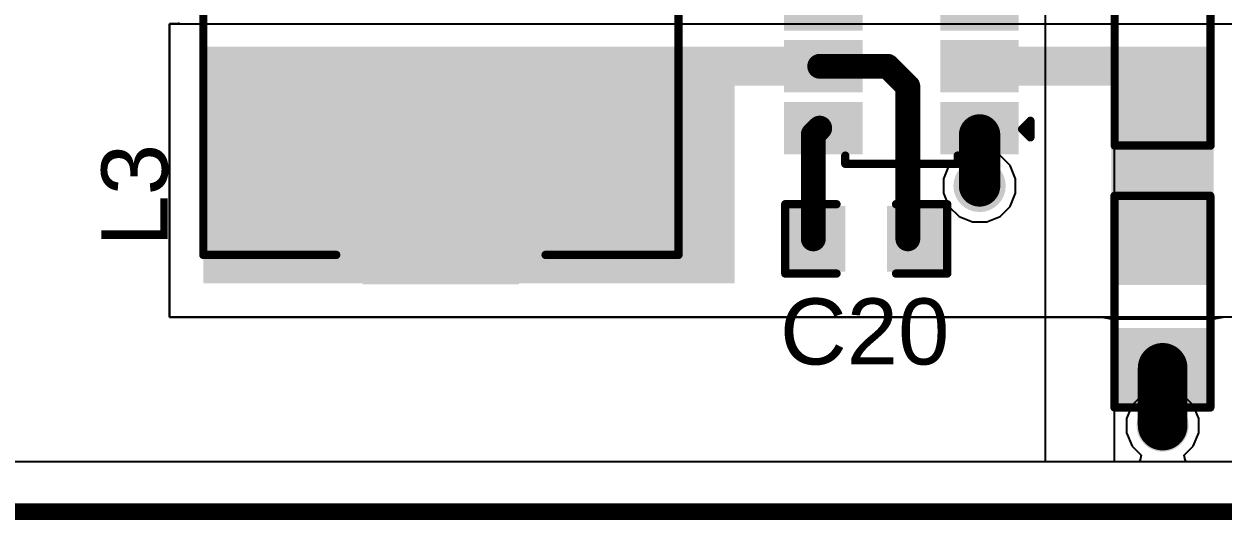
# Model space of a CAD drawing. Header units: inches. Extents: x -5 to 5328, y -4 to 5281.
# Drawn here: x 25.24 to 43.66, y -4.13 to 3.5 of the extents above; entities that cross this region are included whole.
import ezdxf

# ---------------------------------------------------------------- set-up
doc = ezdxf.new("R2010")
doc.units = ezdxf.units.IN
for name, color, linetype in [('Board Outline', 216, 'Continuous'), ('Bottom Layer', 5, 'Continuous'), ('Bottom Solder', 6, 'Continuous'), ('Drill Drawing', 1, 'Continuous'), ('Layer 1', 16, 'Continuous'), ('Layer 2', 76, 'Continuous'), ('Top Layer', 1, 'Continuous'), ('Top Overlay', 2, 'Continuous'), ('Top Paste', 8, 'Continuous'), ('Top Solder', 216, 'Continuous'), ('Via Holes', 16, 'Continuous')]:
    doc.layers.add(name, color=color, linetype=linetype)
doc.styles.add('Arial', font='', dxfattribs={"height": 0.2})
doc.styles.get('Arial').set_extended_font_data('Arial')

# ---------------------------------------------------------------- blocks, each defined once
blk = doc.blocks.new('TSOT_23_6_12')
at = {"layer": 'Top Layer'}
for points in [[(-1.7, 1.25), (-0.7, 1.25), (-0.7, 0.65), (-1.7, 0.65)], [(0.7, 1.25), (1.7, 1.25), (1.7, 0.65), (0.7, 0.65)], [(-1.7, 0.3), (-0.7, 0.3), (-0.7, -0.3), (-1.7, -0.3)], [(0.7, 0.3), (1.7, 0.3), (1.7, -0.3), (0.7, -0.3)], [(-1.7, -0.65), (-0.7, -0.65), (-0.7, -1.25), (-1.7, -1.25)], [(0.7, -0.65), (1.7, -0.65), (1.7, -1.25), (0.7, -1.25)]]:
    blk.add_hatch(color=1, dxfattribs=at).paths.add_polyline_path(points)
at = {"layer": 'Top Paste'}
for points in [[(-1.7, 1.25), (-0.7, 1.25), (-0.7, 0.65), (-1.7, 0.65)], [(0.7, 1.25), (1.7, 1.25), (1.7, 0.65), (0.7, 0.65)], [(-1.7, 0.3), (-0.7, 0.3), (-0.7, -0.3), (-1.7, -0.3)], [(0.7, 0.3), (1.7, 0.3), (1.7, -0.3), (0.7, -0.3)], [(-1.7, -0.65), (-0.7, -0.65), (-0.7, -1.25), (-1.7, -1.25)], [(0.7, -0.65), (1.7, -0.65), (1.7, -1.25), (0.7, -1.25)]]:
    blk.add_hatch(color=8, dxfattribs=at).paths.add_polyline_path(points)
at = {"layer": 'Top Solder'}
for points in [[(-1.802, 1.352), (-0.598, 1.352), (-0.598, 0.548), (-1.802, 0.548)], [(0.598, 1.352), (1.802, 1.352), (1.802, 0.548), (0.598, 0.548)], [(-1.802, 0.402), (-0.598, 0.402), (-0.598, -0.402), (-1.802, -0.402)], [(0.598, 0.402), (1.802, 0.402), (1.802, -0.402), (0.598, -0.402)], [(-1.802, -0.548), (-0.598, -0.548), (-0.598, -1.352), (-1.802, -1.352)], [(0.598, -0.548), (1.802, -0.548), (1.802, -1.352), (0.598, -1.352)]]:
    blk.add_hatch(color=216, dxfattribs=at).paths.add_polyline_path(points)
at = {"layer": 'Top Overlay'}
for points in [[(-0.864, 1.499, 0.127, 0.127, 0), (-0.864, 1.372, 0.127, 0.127, 0)], [(0.864, 1.499, 0.127, 0.127, 0), (-0.864, 1.499, 0.127, 0.127, 0)], [(0.864, 1.499, 0.127, 0.127, 0), (0.864, 1.372, 0.127, 0.127, 0)], [(-1.854, 0.965, 0.127, 0.127, 0), (-1.981, 1.092, 0.127, 0.127, 0)], [(-1.981, 1.092, 0.127, 0.127, 0), (-1.981, 0.838, 0.127, 0.127, 0)], [(-1.854, 0.965, 0.127, 0.127, 0), (-1.981, 0.838, 0.127, 0.127, 0)], [(-0.864, -1.372, 0.127, 0.127, 0), (-0.864, -1.499, 0.127, 0.127, 0)], [(0.864, -1.499, 0.127, 0.127, 0), (-0.864, -1.499, 0.127, 0.127, 0)], [(0.864, -1.372, 0.127, 0.127, 0), (0.864, -1.499, 0.127, 0.127, 0)]]:
    blk.add_lwpolyline(points, format="xyseb", dxfattribs=at)
for points in [[(-0.895, 1.499, 0.0635, 0.0635, 1), (-0.832, 1.499, 0.0635, 0.0635, 1)], [(-0.895, 1.499, 0.0635, 0.0635, 1), (-0.832, 1.499, 0.0635, 0.0635, 1)], [(0.832, 1.499, 0.0635, 0.0635, 1), (0.895, 1.499, 0.0635, 0.0635, 1)], [(0.832, 1.499, 0.0635, 0.0635, 1), (0.895, 1.499, 0.0635, 0.0635, 1)], [(-0.895, 1.372, 0.0635, 0.0635, 1), (-0.832, 1.372, 0.0635, 0.0635, 1)], [(0.832, 1.372, 0.0635, 0.0635, 1), (0.895, 1.372, 0.0635, 0.0635, 1)], [(-2.013, 1.092, 0.0635, 0.0635, 1), (-1.949, 1.092, 0.0635, 0.0635, 1)], [(-2.013, 1.092, 0.0635, 0.0635, 1), (-1.949, 1.092, 0.0635, 0.0635, 1)], [(-1.886, 0.965, 0.0635, 0.0635, 1), (-1.822, 0.965, 0.0635, 0.0635, 1)], [(-1.886, 0.965, 0.0635, 0.0635, 1), (-1.822, 0.965, 0.0635, 0.0635, 1)], [(-2.013, 0.838, 0.0635, 0.0635, 1), (-1.949, 0.838, 0.0635, 0.0635, 1)], [(-2.013, 0.838, 0.0635, 0.0635, 1), (-1.949, 0.838, 0.0635, 0.0635, 1)], [(-0.895, -1.372, 0.0635, 0.0635, 1), (-0.832, -1.372, 0.0635, 0.0635, 1)], [(-0.895, -1.499, 0.0635, 0.0635, 1), (-0.832, -1.499, 0.0635, 0.0635, 1)], [(-0.895, -1.499, 0.0635, 0.0635, 1), (-0.832, -1.499, 0.0635, 0.0635, 1)], [(0.832, -1.372, 0.0635, 0.0635, 1), (0.895, -1.372, 0.0635, 0.0635, 1)], [(0.832, -1.499, 0.0635, 0.0635, 1), (0.895, -1.499, 0.0635, 0.0635, 1)], [(0.832, -1.499, 0.0635, 0.0635, 1), (0.895, -1.499, 0.0635, 0.0635, 1)]]:
    blk.add_lwpolyline(points, format="xyseb", close=True, dxfattribs=at)
blk = doc.blocks.new('RES_0805_86')
at = {"layer": 'Top Layer'}
for points in [[(-1.524, 0.635), (-0.508, 0.635), (-0.508, -0.635), (-1.524, -0.635)], [(0.508, 0.635), (1.524, 0.635), (1.524, -0.635), (0.508, -0.635)]]:
    blk.add_hatch(color=1, dxfattribs=at).paths.add_polyline_path(points)
at = {"layer": 'Top Paste'}
for points in [[(-1.524, 0.635), (-0.508, 0.635), (-0.508, -0.635), (-1.524, -0.635)], [(0.508, 0.635), (1.524, 0.635), (1.524, -0.635), (0.508, -0.635)]]:
    blk.add_hatch(color=8, dxfattribs=at).paths.add_polyline_path(points)
at = {"layer": 'Top Solder'}
for points in [[(-1.6256, 0.7366), (-0.4064, 0.7366), (-0.4064, -0.7366), (-1.6256, -0.7366)], [(0.4064, 0.7366), (1.6256, 0.7366), (1.6256, -0.7366), (0.4064, -0.7366)]]:
    blk.add_hatch(color=216, dxfattribs=at).paths.add_polyline_path(points)
at = {"layer": 'Top Overlay'}
for points in [[(-1.6256, 0.7366, 0.127, 0.127, 0), (-1.6256, -0.7366, 0.127, 0.127, 0)], [(-1.6256, 0.7366, 0.127, 0.127, 0), (1.6256, 0.7366, 0.127, 0.127, 0)], [(1.6256, 0.7366, 0.127, 0.127, 0), (1.6256, -0.7366, 0.127, 0.127, 0)], [(-1.6256, -0.7366, 0.127, 0.127, 0), (1.6256, -0.7366, 0.127, 0.127, 0)]]:
    blk.add_lwpolyline(points, format="xyseb", dxfattribs=at)
for points in [[(-1.65735, 0.7366, 0.0635, 0.0635, 1), (-1.59385, 0.7366, 0.0635, 0.0635, 1)], [(-1.65735, 0.7366, 0.0635, 0.0635, 1), (-1.59385, 0.7366, 0.0635, 0.0635, 1)], [(1.59385, 0.7366, 0.0635, 0.0635, 1), (1.65735, 0.7366, 0.0635, 0.0635, 1)], [(1.59385, 0.7366, 0.0635, 0.0635, 1), (1.65735, 0.7366, 0.0635, 0.0635, 1)], [(-1.65735, -0.7366, 0.0635, 0.0635, 1), (-1.59385, -0.7366, 0.0635, 0.0635, 1)], [(-1.65735, -0.7366, 0.0635, 0.0635, 1), (-1.59385, -0.7366, 0.0635, 0.0635, 1)], [(1.59385, -0.7366, 0.0635, 0.0635, 1), (1.65735, -0.7366, 0.0635, 0.0635, 1)], [(1.59385, -0.7366, 0.0635, 0.0635, 1), (1.65735, -0.7366, 0.0635, 0.0635, 1)]]:
    blk.add_lwpolyline(points, format="xyseb", close=True, dxfattribs=at)
blk = doc.blocks.new('RES_0805_89')
at = {"layer": 'Top Layer'}
for points in [[(-1.524, 0.635), (-0.508, 0.635), (-0.508, -0.635), (-1.524, -0.635)], [(0.508, 0.635), (1.524, 0.635), (1.524, -0.635), (0.508, -0.635)]]:
    blk.add_hatch(color=1, dxfattribs=at).paths.add_polyline_path(points)
at = {"layer": 'Top Paste'}
for points in [[(-1.524, 0.635), (-0.508, 0.635), (-0.508, -0.635), (-1.524, -0.635)], [(0.508, 0.635), (1.524, 0.635), (1.524, -0.635), (0.508, -0.635)]]:
    blk.add_hatch(color=8, dxfattribs=at).paths.add_polyline_path(points)
at = {"layer": 'Top Solder'}
for points in [[(-1.6256, 0.7366), (-0.4064, 0.7366), (-0.4064, -0.7366), (-1.6256, -0.7366)], [(0.4064, 0.7366), (1.6256, 0.7366), (1.6256, -0.7366), (0.4064, -0.7366)]]:
    blk.add_hatch(color=216, dxfattribs=at).paths.add_polyline_path(points)
at = {"layer": 'Top Overlay'}
for points in [[(-1.6256, 0.7366, 0.127, 0.127, 0), (-1.6256, -0.7366, 0.127, 0.127, 0)], [(-1.6256, 0.7366, 0.127, 0.127, 0), (1.6256, 0.7366, 0.127, 0.127, 0)], [(1.6256, 0.7366, 0.127, 0.127, 0), (1.6256, -0.7366, 0.127, 0.127, 0)], [(-1.6256, -0.7366, 0.127, 0.127, 0), (1.6256, -0.7366, 0.127, 0.127, 0)]]:
    blk.add_lwpolyline(points, format="xyseb", dxfattribs=at)
for points in [[(-1.65735, 0.7366, 0.0635, 0.0635, 1), (-1.59385, 0.7366, 0.0635, 0.0635, 1)], [(-1.65735, 0.7366, 0.0635, 0.0635, 1), (-1.59385, 0.7366, 0.0635, 0.0635, 1)], [(1.59385, 0.7366, 0.0635, 0.0635, 1), (1.65735, 0.7366, 0.0635, 0.0635, 1)], [(1.59385, 0.7366, 0.0635, 0.0635, 1), (1.65735, 0.7366, 0.0635, 0.0635, 1)], [(-1.65735, -0.7366, 0.0635, 0.0635, 1), (-1.59385, -0.7366, 0.0635, 0.0635, 1)], [(-1.65735, -0.7366, 0.0635, 0.0635, 1), (-1.59385, -0.7366, 0.0635, 0.0635, 1)], [(1.59385, -0.7366, 0.0635, 0.0635, 1), (1.65735, -0.7366, 0.0635, 0.0635, 1)], [(1.59385, -0.7366, 0.0635, 0.0635, 1), (1.65735, -0.7366, 0.0635, 0.0635, 1)]]:
    blk.add_lwpolyline(points, format="xyseb", close=True, dxfattribs=at)
blk = doc.blocks.new('YPRH0703_4R7M_118')
at = {"layer": 'Top Layer'}
for points in [[(-4, 1.1), (-2.4, 1.1), (-2.4, -1.1), (-4, -1.1)], [(2.4, 1.1), (4, 1.1), (4, -1.1), (2.4, -1.1)]]:
    blk.add_hatch(color=1, dxfattribs=at).paths.add_polyline_path(points)
at = {"layer": 'Top Paste'}
for points in [[(-4, 1.1), (-2.4, 1.1), (-2.4, -1.1), (-4, -1.1)], [(2.4, 1.1), (4, 1.1), (4, -1.1), (2.4, -1.1)]]:
    blk.add_hatch(color=8, dxfattribs=at).paths.add_polyline_path(points)
at = {"layer": 'Top Solder'}
for points in [[(-4.102, 1.202), (-2.298, 1.202), (-2.298, -1.202), (-4.102, -1.202)], [(2.298, 1.202), (4.102, 1.202), (4.102, -1.202), (2.298, -1.202)]]:
    blk.add_hatch(color=216, dxfattribs=at).paths.add_polyline_path(points)
at = {"layer": 'Top Overlay'}
for points in [[(-3.65, 3.65, 0.127, 0.127, 0), (3.65, 3.65, 0.127, 0.127, 0)], [(-3.65, 3.65, 0.127, 0.127, 0), (-3.65, 1.608, 0.127, 0.127, 0)], [(3.65, 3.65, 0.127, 0.127, 0), (3.65, 1.608, 0.127, 0.127, 0)], [(-3.65, -1.608, 0.127, 0.127, 0), (-3.65, -3.65, 0.127, 0.127, 0)], [(3.65, -1.608, 0.127, 0.127, 0), (3.65, -3.65, 0.127, 0.127, 0)], [(-3.65, -3.65, 0.127, 0.127, 0), (3.65, -3.65, 0.127, 0.127, 0)]]:
    blk.add_lwpolyline(points, format="xyseb", dxfattribs=at)
for points in [[(-3.682, 3.65, 0.0635, 0.0635, 1), (-3.618, 3.65, 0.0635, 0.0635, 1)], [(-3.682, 3.65, 0.0635, 0.0635, 1), (-3.618, 3.65, 0.0635, 0.0635, 1)], [(3.618, 3.65, 0.0635, 0.0635, 1), (3.682, 3.65, 0.0635, 0.0635, 1)], [(3.618, 3.65, 0.0635, 0.0635, 1), (3.682, 3.65, 0.0635, 0.0635, 1)], [(-3.682, 1.608, 0.0635, 0.0635, 1), (-3.618, 1.608, 0.0635, 0.0635, 1)], [(3.618, 1.608, 0.0635, 0.0635, 1), (3.682, 1.608, 0.0635, 0.0635, 1)], [(-3.682, -1.608, 0.0635, 0.0635, 1), (-3.618, -1.608, 0.0635, 0.0635, 1)], [(3.618, -1.608, 0.0635, 0.0635, 1), (3.682, -1.608, 0.0635, 0.0635, 1)], [(-3.682, -3.65, 0.0635, 0.0635, 1), (-3.618, -3.65, 0.0635, 0.0635, 1)], [(-3.682, -3.65, 0.0635, 0.0635, 1), (-3.618, -3.65, 0.0635, 0.0635, 1)], [(3.618, -3.65, 0.0635, 0.0635, 1), (3.682, -3.65, 0.0635, 0.0635, 1)], [(3.618, -3.65, 0.0635, 0.0635, 1), (3.682, -3.65, 0.0635, 0.0635, 1)]]:
    blk.add_lwpolyline(points, format="xyseb", close=True, dxfattribs=at)
blk = doc.blocks.new('C___0603_191')
at = {"layer": 'Top Layer'}
for points in [[(-0.381, 0.445), (-0.381, -0.445), (-1.143, -0.445), (-1.143, 0.445)], [(1.143, 0.445), (1.143, -0.445), (0.381, -0.445), (0.381, 0.445)]]:
    blk.add_hatch(color=1, dxfattribs=at).paths.add_polyline_path(points)
at = {"layer": 'Top Paste'}
for points in [[(-0.381, 0.445), (-0.381, -0.445), (-1.143, -0.445), (-1.143, 0.445)], [(1.143, 0.445), (1.143, -0.445), (0.381, -0.445), (0.381, 0.445)]]:
    blk.add_hatch(color=8, dxfattribs=at).paths.add_polyline_path(points)
at = {"layer": 'Top Solder'}
for points in [[(-0.321, 0.504), (-0.321, -0.504), (-1.203, -0.504), (-1.203, 0.504)], [(1.203, 0.504), (1.203, -0.504), (0.321, -0.504), (0.321, 0.504)]]:
    blk.add_hatch(color=216, dxfattribs=at).paths.add_polyline_path(points)
at = {"layer": 'Top Overlay'}
for points in [[(-1.245, 0.533, 0.127, 0.127, 0), (-1.245, -0.533, 0.127, 0.127, 0)], [(-0.457, 0.533, 0.127, 0.127, 0), (-1.245, 0.533, 0.127, 0.127, 0)], [(1.245, 0.533, 0.127, 0.127, 0), (0.457, 0.533, 0.127, 0.127, 0)], [(1.245, 0.533, 0.127, 0.127, 0), (1.245, -0.533, 0.127, 0.127, 0)], [(-0.457, -0.533, 0.127, 0.127, 0), (-1.245, -0.533, 0.127, 0.127, 0)], [(1.245, -0.533, 0.127, 0.127, 0), (0.457, -0.533, 0.127, 0.127, 0)]]:
    blk.add_lwpolyline(points, format="xyseb", dxfattribs=at)
for points in [[(-1.276, 0.533, 0.0635, 0.0635, 1), (-1.213, 0.533, 0.0635, 0.0635, 1)], [(-1.276, 0.533, 0.0635, 0.0635, 1), (-1.213, 0.533, 0.0635, 0.0635, 1)], [(-0.489, 0.533, 0.0635, 0.0635, 1), (-0.425, 0.533, 0.0635, 0.0635, 1)], [(0.425, 0.533, 0.0635, 0.0635, 1), (0.489, 0.533, 0.0635, 0.0635, 1)], [(1.213, 0.533, 0.0635, 0.0635, 1), (1.276, 0.533, 0.0635, 0.0635, 1)], [(1.213, 0.533, 0.0635, 0.0635, 1), (1.276, 0.533, 0.0635, 0.0635, 1)], [(-1.276, -0.533, 0.0635, 0.0635, 1), (-1.213, -0.533, 0.0635, 0.0635, 1)], [(-1.276, -0.533, 0.0635, 0.0635, 1), (-1.213, -0.533, 0.0635, 0.0635, 1)], [(-0.489, -0.533, 0.0635, 0.0635, 1), (-0.425, -0.533, 0.0635, 0.0635, 1)], [(0.425, -0.533, 0.0635, 0.0635, 1), (0.489, -0.533, 0.0635, 0.0635, 1)], [(1.213, -0.533, 0.0635, 0.0635, 1), (1.276, -0.533, 0.0635, 0.0635, 1)], [(1.213, -0.533, 0.0635, 0.0635, 1), (1.276, -0.533, 0.0635, 0.0635, 1)]]:
    blk.add_lwpolyline(points, format="xyseb", close=True, dxfattribs=at)

msp = doc.modelspace()

# ---------------------------------------------------------------- hatches: boundary and pattern name
at = {"layer": 'Bottom Layer'}
h = msp.add_hatch(color=5, dxfattribs=at)
edge = h.paths.add_edge_path()
edge.add_arc((39.92, 1.007), 0.3, 0, 360)
h = msp.add_hatch(color=5, dxfattribs=at)
edge = h.paths.add_edge_path()
edge.add_arc((42.732, -2.676), 0.3, 0, 360)
at = {"layer": 'Bottom Solder'}
h = msp.add_hatch(color=6, dxfattribs=at)
edge = h.paths.add_edge_path()
edge.add_arc((39.92, 1.007), 0.402, 0, 360)
h = msp.add_hatch(color=6, dxfattribs=at)
edge = h.paths.add_edge_path()
edge.add_arc((42.732, -2.676), 0.402, 0, 360)
at = {"layer": 'Layer 1'}
h = msp.add_hatch(color=16, dxfattribs=at)
edge = h.paths.add_edge_path()
edge.add_arc((39.92, 1.007), 0.3, 0, 360)
h = msp.add_hatch(color=16, dxfattribs=at)
edge = h.paths.add_edge_path()
edge.add_arc((42.732, -2.676), 0.3, 0, 360)
at = {"layer": 'Layer 2'}
h = msp.add_hatch(color=76, dxfattribs=at)
edge = h.paths.add_edge_path()
edge.add_arc((39.92, 1.007), 0.3, 0, 360)
h = msp.add_hatch(color=76, dxfattribs=at)
edge = h.paths.add_edge_path()
edge.add_arc((42.732, -2.676), 0.3, 0, 360)
at = {"layer": 'Top Layer'}
for points in [[(27.995, 2.545), (37.766, 2.545), (37.766, 3.145), (27.995, 3.145)], [(27.995, -0.49), (36.158, -0.49), (36.158, 3.145), (27.995, 3.145)], [(39.42, 2.545), (43.11, 2.545), (43.11, 3.145), (39.42, 3.145)], [(41.943, -0.518), (43.518, -0.518), (43.518, 3.145), (41.943, 3.145)]]:
    msp.add_hatch(color=1, dxfattribs=at).paths.add_polyline_path(points)
h = msp.add_hatch(color=1, dxfattribs=at)
edge = h.paths.add_edge_path()
edge.add_arc((39.92, 1.007), 0.3, 0, 360)
h = msp.add_hatch(color=1, dxfattribs=at)
edge = h.paths.add_edge_path()
edge.add_arc((42.732, -2.676), 0.3, 0, 360)
at = {"layer": 'Top Solder'}
h = msp.add_hatch(color=216, dxfattribs=at)
edge = h.paths.add_edge_path()
edge.add_arc((39.92, 1.007), 0.402, 0, 360)
h = msp.add_hatch(color=216, dxfattribs=at)
edge = h.paths.add_edge_path()
edge.add_arc((42.732, -2.676), 0.402, 0, 360)
at = {"layer": 'Via Holes'}
h = msp.add_hatch(color=7, dxfattribs=at)
edge = h.paths.add_edge_path()
edge.add_arc((39.92, 1.007), 0.15, 0, 360)
h = msp.add_hatch(color=7, dxfattribs=at)
edge = h.paths.add_edge_path()
edge.add_arc((42.732, -2.676), 0.15, 0, 360)

# ---------------------------------------------------------------- linework, layer by layer
at = {"layer": 'Board Outline'}
msp.add_lwpolyline([(-4.019, -4, 0.254, 0.254, 0), (145.981, -4, 0.254, 0.254, 0)], format="xyseb", dxfattribs=at)
at = {"layer": 'Bottom Layer'}
for p, q in [((39.606, 1.476), (39.45, 1.32)), ((39.81, 1.561), (39.606, 1.476)), ((40.03, 1.561), (39.81, 1.561)), ((40.234, 1.476), (40.03, 1.561)), ((40.39, 1.32), (40.234, 1.476)), ((39.45, 1.32), (39.366, 1.117)), ((40.474, 1.117), (40.39, 1.32)), ((39.366, 1.117), (39.366, 0.896)), ((40.474, 0.896), (40.474, 1.117)), ((39.366, 0.896), (39.45, 0.693)), ((40.39, 0.693), (40.474, 0.896)), ((39.45, 0.693), (39.606, 0.537)), ((40.234, 0.537), (40.39, 0.693)), ((39.606, 0.537), (39.81, 0.453)), ((39.81, 0.453), (40.03, 0.453)), ((40.03, 0.453), (40.234, 0.537)), ((56.45, -3.231), (2.574, -3.231))]:
    msp.add_line(p, q, dxfattribs=at)
at = {"layer": 'Drill Drawing'}
for points in [[(39.666, 1.134, 0.0508, 0.0508, 0), (39.793, 1.007, 0.0508, 0.0508, 0)], [(39.666, 1.134, 0.0508, 0.0508, 0), (39.793, 1.134, 0.0508, 0.0508, 0)], [(39.768, 1.083, 0.0508, 0.0508, 0), (39.844, 1.007, 0.0508, 0.0508, 0)], [(39.768, 1.083, 0.0508, 0.0508, 0), (39.844, 1.083, 0.0508, 0.0508, 0)], [(39.793, 1.134, 0.0508, 0.0508, 0), (39.92, 1.261, 0.0508, 0.0508, 0)], [(39.844, 1.083, 0.0508, 0.0508, 0), (39.92, 1.159, 0.0508, 0.0508, 0)], [(39.92, 1.261, 0.0508, 0.0508, 0), (40.047, 1.134, 0.0508, 0.0508, 0)], [(39.92, 1.159, 0.0508, 0.0508, 0), (39.996, 1.083, 0.0508, 0.0508, 0)], [(39.996, 1.083, 0.0508, 0.0508, 0), (40.072, 1.083, 0.0508, 0.0508, 0)], [(39.996, 1.007, 0.0508, 0.0508, 0), (40.072, 1.083, 0.0508, 0.0508, 0)], [(40.047, 1.134, 0.0508, 0.0508, 0), (40.174, 1.134, 0.0508, 0.0508, 0)], [(40.047, 1.007, 0.0508, 0.0508, 0), (40.174, 1.134, 0.0508, 0.0508, 0)], [(39.666, 0.88, 0.0508, 0.0508, 0), (39.793, 1.007, 0.0508, 0.0508, 0)], [(39.768, 0.93, 0.0508, 0.0508, 0), (39.844, 1.007, 0.0508, 0.0508, 0)], [(39.768, 0.93, 0.0508, 0.0508, 0), (39.844, 0.93, 0.0508, 0.0508, 0)], [(39.844, 0.93, 0.0508, 0.0508, 0), (39.92, 0.854, 0.0508, 0.0508, 0)], [(39.92, 0.854, 0.0508, 0.0508, 0), (39.996, 0.93, 0.0508, 0.0508, 0)], [(39.996, 1.007, 0.0508, 0.0508, 0), (40.072, 0.93, 0.0508, 0.0508, 0)], [(39.996, 0.93, 0.0508, 0.0508, 0), (40.072, 0.93, 0.0508, 0.0508, 0)], [(40.047, 1.007, 0.0508, 0.0508, 0), (40.174, 0.88, 0.0508, 0.0508, 0)], [(39.666, 0.88, 0.0508, 0.0508, 0), (39.793, 0.88, 0.0508, 0.0508, 0)], [(39.793, 0.88, 0.0508, 0.0508, 0), (39.92, 0.753, 0.0508, 0.0508, 0)], [(39.92, 0.753, 0.0508, 0.0508, 0), (40.047, 0.88, 0.0508, 0.0508, 0)], [(40.047, 0.88, 0.0508, 0.0508, 0), (40.174, 0.88, 0.0508, 0.0508, 0)], [(42.478, -2.549, 0.0508, 0.0508, 0), (42.605, -2.676, 0.0508, 0.0508, 0)], [(42.478, -2.549, 0.0508, 0.0508, 0), (42.605, -2.549, 0.0508, 0.0508, 0)], [(42.58, -2.6, 0.0508, 0.0508, 0), (42.656, -2.676, 0.0508, 0.0508, 0)], [(42.58, -2.6, 0.0508, 0.0508, 0), (42.656, -2.6, 0.0508, 0.0508, 0)], [(42.605, -2.549, 0.0508, 0.0508, 0), (42.732, -2.422, 0.0508, 0.0508, 0)], [(42.656, -2.6, 0.0508, 0.0508, 0), (42.732, -2.524, 0.0508, 0.0508, 0)], [(42.732, -2.422, 0.0508, 0.0508, 0), (42.859, -2.549, 0.0508, 0.0508, 0)], [(42.732, -2.524, 0.0508, 0.0508, 0), (42.808, -2.6, 0.0508, 0.0508, 0)], [(42.808, -2.6, 0.0508, 0.0508, 0), (42.885, -2.6, 0.0508, 0.0508, 0)], [(42.808, -2.676, 0.0508, 0.0508, 0), (42.885, -2.6, 0.0508, 0.0508, 0)], [(42.859, -2.549, 0.0508, 0.0508, 0), (42.986, -2.549, 0.0508, 0.0508, 0)], [(42.859, -2.676, 0.0508, 0.0508, 0), (42.986, -2.549, 0.0508, 0.0508, 0)], [(42.478, -2.803, 0.0508, 0.0508, 0), (42.605, -2.676, 0.0508, 0.0508, 0)], [(42.58, -2.753, 0.0508, 0.0508, 0), (42.656, -2.676, 0.0508, 0.0508, 0)], [(42.58, -2.753, 0.0508, 0.0508, 0), (42.656, -2.753, 0.0508, 0.0508, 0)], [(42.656, -2.753, 0.0508, 0.0508, 0), (42.732, -2.829, 0.0508, 0.0508, 0)], [(42.732, -2.829, 0.0508, 0.0508, 0), (42.808, -2.753, 0.0508, 0.0508, 0)], [(42.808, -2.676, 0.0508, 0.0508, 0), (42.885, -2.753, 0.0508, 0.0508, 0)], [(42.808, -2.753, 0.0508, 0.0508, 0), (42.885, -2.753, 0.0508, 0.0508, 0)], [(42.859, -2.676, 0.0508, 0.0508, 0), (42.986, -2.803, 0.0508, 0.0508, 0)], [(42.478, -2.803, 0.0508, 0.0508, 0), (42.605, -2.803, 0.0508, 0.0508, 0)], [(42.605, -2.803, 0.0508, 0.0508, 0), (42.732, -2.93, 0.0508, 0.0508, 0)], [(42.732, -2.93, 0.0508, 0.0508, 0), (42.859, -2.803, 0.0508, 0.0508, 0)], [(42.859, -2.803, 0.0508, 0.0508, 0), (42.986, -2.803, 0.0508, 0.0508, 0)]]:
    msp.add_lwpolyline(points, format="xyseb", dxfattribs=at)
for points in [[(39.653, 1.134, 0.0254, 0.0254, 1), (39.679, 1.134, 0.0254, 0.0254, 1)], [(39.653, 1.134, 0.0254, 0.0254, 1), (39.679, 1.134, 0.0254, 0.0254, 1)], [(39.755, 1.083, 0.0254, 0.0254, 1), (39.78, 1.083, 0.0254, 0.0254, 1)], [(39.755, 1.083, 0.0254, 0.0254, 1), (39.78, 1.083, 0.0254, 0.0254, 1)], [(39.78, 1.134, 0.0254, 0.0254, 1), (39.806, 1.134, 0.0254, 0.0254, 1)], [(39.78, 1.134, 0.0254, 0.0254, 1), (39.806, 1.134, 0.0254, 0.0254, 1)], [(39.831, 1.083, 0.0254, 0.0254, 1), (39.857, 1.083, 0.0254, 0.0254, 1)], [(39.831, 1.083, 0.0254, 0.0254, 1), (39.857, 1.083, 0.0254, 0.0254, 1)], [(39.907, 1.261, 0.0254, 0.0254, 1), (39.933, 1.261, 0.0254, 0.0254, 1)], [(39.907, 1.261, 0.0254, 0.0254, 1), (39.933, 1.261, 0.0254, 0.0254, 1)], [(39.907, 1.159, 0.0254, 0.0254, 1), (39.933, 1.159, 0.0254, 0.0254, 1)], [(39.907, 1.159, 0.0254, 0.0254, 1), (39.933, 1.159, 0.0254, 0.0254, 1)], [(39.984, 1.083, 0.0254, 0.0254, 1), (40.009, 1.083, 0.0254, 0.0254, 1)], [(39.984, 1.083, 0.0254, 0.0254, 1), (40.009, 1.083, 0.0254, 0.0254, 1)], [(40.034, 1.134, 0.0254, 0.0254, 1), (40.06, 1.134, 0.0254, 0.0254, 1)], [(40.034, 1.134, 0.0254, 0.0254, 1), (40.06, 1.134, 0.0254, 0.0254, 1)], [(40.06, 1.083, 0.0254, 0.0254, 1), (40.085, 1.083, 0.0254, 0.0254, 1)], [(40.06, 1.083, 0.0254, 0.0254, 1), (40.085, 1.083, 0.0254, 0.0254, 1)], [(40.161, 1.134, 0.0254, 0.0254, 1), (40.187, 1.134, 0.0254, 0.0254, 1)], [(40.161, 1.134, 0.0254, 0.0254, 1), (40.187, 1.134, 0.0254, 0.0254, 1)], [(39.755, 0.93, 0.0254, 0.0254, 1), (39.78, 0.93, 0.0254, 0.0254, 1)], [(39.755, 0.93, 0.0254, 0.0254, 1), (39.78, 0.93, 0.0254, 0.0254, 1)], [(39.78, 1.007, 0.0254, 0.0254, 1), (39.806, 1.007, 0.0254, 0.0254, 1)], [(39.78, 1.007, 0.0254, 0.0254, 1), (39.806, 1.007, 0.0254, 0.0254, 1)], [(39.831, 1.007, 0.0254, 0.0254, 1), (39.857, 1.007, 0.0254, 0.0254, 1)], [(39.831, 1.007, 0.0254, 0.0254, 1), (39.857, 1.007, 0.0254, 0.0254, 1)], [(39.831, 0.93, 0.0254, 0.0254, 1), (39.857, 0.93, 0.0254, 0.0254, 1)], [(39.831, 0.93, 0.0254, 0.0254, 1), (39.857, 0.93, 0.0254, 0.0254, 1)], [(39.984, 1.007, 0.0254, 0.0254, 1), (40.009, 1.007, 0.0254, 0.0254, 1)], [(39.984, 1.007, 0.0254, 0.0254, 1), (40.009, 1.007, 0.0254, 0.0254, 1)], [(39.984, 0.93, 0.0254, 0.0254, 1), (40.009, 0.93, 0.0254, 0.0254, 1)], [(39.984, 0.93, 0.0254, 0.0254, 1), (40.009, 0.93, 0.0254, 0.0254, 1)], [(40.034, 1.007, 0.0254, 0.0254, 1), (40.06, 1.007, 0.0254, 0.0254, 1)], [(40.034, 1.007, 0.0254, 0.0254, 1), (40.06, 1.007, 0.0254, 0.0254, 1)], [(40.06, 0.93, 0.0254, 0.0254, 1), (40.085, 0.93, 0.0254, 0.0254, 1)], [(40.06, 0.93, 0.0254, 0.0254, 1), (40.085, 0.93, 0.0254, 0.0254, 1)], [(39.653, 0.88, 0.0254, 0.0254, 1), (39.679, 0.88, 0.0254, 0.0254, 1)], [(39.653, 0.88, 0.0254, 0.0254, 1), (39.679, 0.88, 0.0254, 0.0254, 1)], [(39.78, 0.88, 0.0254, 0.0254, 1), (39.806, 0.88, 0.0254, 0.0254, 1)], [(39.78, 0.88, 0.0254, 0.0254, 1), (39.806, 0.88, 0.0254, 0.0254, 1)], [(39.907, 0.854, 0.0254, 0.0254, 1), (39.933, 0.854, 0.0254, 0.0254, 1)], [(39.907, 0.854, 0.0254, 0.0254, 1), (39.933, 0.854, 0.0254, 0.0254, 1)], [(39.907, 0.753, 0.0254, 0.0254, 1), (39.933, 0.753, 0.0254, 0.0254, 1)], [(39.907, 0.753, 0.0254, 0.0254, 1), (39.933, 0.753, 0.0254, 0.0254, 1)], [(40.034, 0.88, 0.0254, 0.0254, 1), (40.06, 0.88, 0.0254, 0.0254, 1)], [(40.034, 0.88, 0.0254, 0.0254, 1), (40.06, 0.88, 0.0254, 0.0254, 1)], [(40.161, 0.88, 0.0254, 0.0254, 1), (40.187, 0.88, 0.0254, 0.0254, 1)], [(40.161, 0.88, 0.0254, 0.0254, 1), (40.187, 0.88, 0.0254, 0.0254, 1)], [(42.465, -2.549, 0.0254, 0.0254, 1), (42.491, -2.549, 0.0254, 0.0254, 1)], [(42.465, -2.549, 0.0254, 0.0254, 1), (42.491, -2.549, 0.0254, 0.0254, 1)], [(42.567, -2.6, 0.0254, 0.0254, 1), (42.592, -2.6, 0.0254, 0.0254, 1)], [(42.567, -2.6, 0.0254, 0.0254, 1), (42.592, -2.6, 0.0254, 0.0254, 1)], [(42.592, -2.549, 0.0254, 0.0254, 1), (42.618, -2.549, 0.0254, 0.0254, 1)], [(42.592, -2.549, 0.0254, 0.0254, 1), (42.618, -2.549, 0.0254, 0.0254, 1)], [(42.643, -2.6, 0.0254, 0.0254, 1), (42.669, -2.6, 0.0254, 0.0254, 1)], [(42.643, -2.6, 0.0254, 0.0254, 1), (42.669, -2.6, 0.0254, 0.0254, 1)], [(42.719, -2.422, 0.0254, 0.0254, 1), (42.745, -2.422, 0.0254, 0.0254, 1)], [(42.719, -2.422, 0.0254, 0.0254, 1), (42.745, -2.422, 0.0254, 0.0254, 1)], [(42.719, -2.524, 0.0254, 0.0254, 1), (42.745, -2.524, 0.0254, 0.0254, 1)], [(42.719, -2.524, 0.0254, 0.0254, 1), (42.745, -2.524, 0.0254, 0.0254, 1)], [(42.796, -2.6, 0.0254, 0.0254, 1), (42.821, -2.6, 0.0254, 0.0254, 1)], [(42.796, -2.6, 0.0254, 0.0254, 1), (42.821, -2.6, 0.0254, 0.0254, 1)], [(42.846, -2.549, 0.0254, 0.0254, 1), (42.872, -2.549, 0.0254, 0.0254, 1)], [(42.846, -2.549, 0.0254, 0.0254, 1), (42.872, -2.549, 0.0254, 0.0254, 1)], [(42.872, -2.6, 0.0254, 0.0254, 1), (42.897, -2.6, 0.0254, 0.0254, 1)], [(42.872, -2.6, 0.0254, 0.0254, 1), (42.897, -2.6, 0.0254, 0.0254, 1)], [(42.973, -2.549, 0.0254, 0.0254, 1), (42.999, -2.549, 0.0254, 0.0254, 1)], [(42.973, -2.549, 0.0254, 0.0254, 1), (42.999, -2.549, 0.0254, 0.0254, 1)], [(42.567, -2.753, 0.0254, 0.0254, 1), (42.592, -2.753, 0.0254, 0.0254, 1)], [(42.567, -2.753, 0.0254, 0.0254, 1), (42.592, -2.753, 0.0254, 0.0254, 1)], [(42.592, -2.676, 0.0254, 0.0254, 1), (42.618, -2.676, 0.0254, 0.0254, 1)], [(42.592, -2.676, 0.0254, 0.0254, 1), (42.618, -2.676, 0.0254, 0.0254, 1)], [(42.643, -2.676, 0.0254, 0.0254, 1), (42.669, -2.676, 0.0254, 0.0254, 1)], [(42.643, -2.676, 0.0254, 0.0254, 1), (42.669, -2.676, 0.0254, 0.0254, 1)], [(42.643, -2.753, 0.0254, 0.0254, 1), (42.669, -2.753, 0.0254, 0.0254, 1)], [(42.643, -2.753, 0.0254, 0.0254, 1), (42.669, -2.753, 0.0254, 0.0254, 1)], [(42.796, -2.676, 0.0254, 0.0254, 1), (42.821, -2.676, 0.0254, 0.0254, 1)], [(42.796, -2.676, 0.0254, 0.0254, 1), (42.821, -2.676, 0.0254, 0.0254, 1)], [(42.796, -2.753, 0.0254, 0.0254, 1), (42.821, -2.753, 0.0254, 0.0254, 1)], [(42.796, -2.753, 0.0254, 0.0254, 1), (42.821, -2.753, 0.0254, 0.0254, 1)], [(42.846, -2.676, 0.0254, 0.0254, 1), (42.872, -2.676, 0.0254, 0.0254, 1)], [(42.846, -2.676, 0.0254, 0.0254, 1), (42.872, -2.676, 0.0254, 0.0254, 1)], [(42.872, -2.753, 0.0254, 0.0254, 1), (42.897, -2.753, 0.0254, 0.0254, 1)], [(42.872, -2.753, 0.0254, 0.0254, 1), (42.897, -2.753, 0.0254, 0.0254, 1)], [(42.465, -2.803, 0.0254, 0.0254, 1), (42.491, -2.803, 0.0254, 0.0254, 1)], [(42.465, -2.803, 0.0254, 0.0254, 1), (42.491, -2.803, 0.0254, 0.0254, 1)], [(42.592, -2.803, 0.0254, 0.0254, 1), (42.618, -2.803, 0.0254, 0.0254, 1)], [(42.592, -2.803, 0.0254, 0.0254, 1), (42.618, -2.803, 0.0254, 0.0254, 1)], [(42.719, -2.829, 0.0254, 0.0254, 1), (42.745, -2.829, 0.0254, 0.0254, 1)], [(42.719, -2.829, 0.0254, 0.0254, 1), (42.745, -2.829, 0.0254, 0.0254, 1)], [(42.719, -2.93, 0.0254, 0.0254, 1), (42.745, -2.93, 0.0254, 0.0254, 1)], [(42.719, -2.93, 0.0254, 0.0254, 1), (42.745, -2.93, 0.0254, 0.0254, 1)], [(42.846, -2.803, 0.0254, 0.0254, 1), (42.872, -2.803, 0.0254, 0.0254, 1)], [(42.846, -2.803, 0.0254, 0.0254, 1), (42.872, -2.803, 0.0254, 0.0254, 1)], [(42.973, -2.803, 0.0254, 0.0254, 1), (42.999, -2.803, 0.0254, 0.0254, 1)], [(42.973, -2.803, 0.0254, 0.0254, 1), (42.999, -2.803, 0.0254, 0.0254, 1)]]:
    msp.add_lwpolyline(points, format="xyseb", close=True, dxfattribs=at)
at = {"layer": 'Layer 1'}
for p, q in [((39.606, 1.476), (39.45, 1.32)), ((39.81, 1.561), (39.606, 1.476)), ((40.03, 1.561), (39.81, 1.561)), ((40.234, 1.476), (40.03, 1.561)), ((40.39, 1.32), (40.234, 1.476)), ((39.45, 1.32), (39.366, 1.117)), ((40.474, 1.117), (40.39, 1.32)), ((39.366, 1.117), (39.366, 0.896)), ((40.474, 0.896), (40.474, 1.117)), ((39.366, 0.896), (39.45, 0.693)), ((40.39, 0.693), (40.474, 0.896)), ((39.45, 0.693), (39.606, 0.537)), ((40.234, 0.537), (40.39, 0.693)), ((39.606, 0.537), (39.81, 0.453)), ((39.81, 0.453), (40.03, 0.453)), ((40.03, 0.453), (40.234, 0.537)), ((56.45, -3.231), (2.574, -3.231))]:
    msp.add_line(p, q, dxfattribs=at)
at = {"layer": 'Layer 2'}
for p, q in [((41.992, -3.231), (41.992, 10.582)), ((40.927, 9.537), (40.927, -3.231)), ((42.418, -2.207), (42.262, -2.363)), ((42.622, -2.122), (42.418, -2.207)), ((42.842, -2.122), (42.622, -2.122)), ((43.046, -2.207), (42.842, -2.122)), ((43.202, -2.363), (43.046, -2.207)), ((42.262, -2.363), (42.178, -2.566)), ((43.286, -2.566), (43.202, -2.363)), ((42.178, -2.566), (42.178, -2.787)), ((43.286, -2.787), (43.286, -2.566)), ((42.178, -2.787), (42.262, -2.99)), ((43.202, -2.99), (43.286, -2.787)), ((42.262, -2.99), (42.402, -3.13)), ((42.402, -3.13), (42.385, -3.206)), ((43.062, -3.13), (43.202, -2.99)), ((43.079, -3.206), (43.062, -3.13)), ((40.927, -3.231), (2.574, -3.231)), ((42.371, -3.231), (41.992, -3.231)), ((42.385, -3.206), (42.371, -3.231)), ((43.093, -3.231), (43.079, -3.206)), ((56.45, -3.231), (43.093, -3.231))]:
    msp.add_line(p, q, dxfattribs=at)
at = {"layer": 'Top Layer'}
for p, q in [((27.629, 3.511), (27.618, 3.495)), ((27.477, -1.008), (27.477, 3.495)), ((27.477, 3.495), (44.036, 3.495)), ((27.618, 3.495), (27.477, 3.495)), ((27.477, 3.495), (27.477, 3.145)), ((27.477, 3.145), (27.477, 3.145)), ((27.477, 3.145), (27.477, 2.545)), ((27.477, 2.545), (27.477, 1.244)), ((27.477, 1.244), (27.477, -1.008)), ((44.036, -1.008), (27.477, -1.008)), ((27.477, -1.008), (41.8, -1.008)), ((41.8, -1.008), (41.943, -1.036)), ((41.943, -1.036), (43.518, -1.036)), ((43.518, -1.036), (43.66, -1.008)), ((55.039, -3.231), (2.574, -3.231))]:
    msp.add_line(p, q, dxfattribs=at)
for points in [[(37.464, 2.845, 0.381, 0.381, 0), (37.52, 2.845, 0.381, 0.381, 0)], [(37.52, 2.845, 0.381, 0.381, 0), (38.508, 2.845, 0.381, 0.381, 0)], [(38.508, 2.845, 0.381, 0.381, 0), (38.818, 2.535, 0.381, 0.381, 0)], [(38.818, 0.193, 0.381, 0.381, 0), (38.818, 2.535, 0.381, 0.381, 0)], [(37.366, 1.797, 0.381, 0.381, 0), (37.464, 1.895, 0.381, 0.381, 0)], [(39.92, 1.007, 0.635, 0.635, 0), (39.92, 1.79, 0.635, 0.635, 0)], [(37.366, 0.193, 0.381, 0.381, 0), (37.366, 1.797, 0.381, 0.381, 0)], [(42.732, -2.676, 0.762, 0.762, 0), (42.732, -1.788, 0.762, 0.762, 0)], [(42.729, -1.788, 0.381, 0.381, 0), (42.732, -1.788, 0.381, 0.381, 0)]]:
    msp.add_lwpolyline(points, format="xyseb", dxfattribs=at)
for points in [[(37.369, 2.845, 0.191, 0.191, 1), (37.559, 2.845, 0.191, 0.191, 1)], [(37.425, 2.845, 0.191, 0.191, 1), (37.615, 2.845, 0.191, 0.191, 1)], [(37.425, 2.845, 0.191, 0.191, 1), (37.615, 2.845, 0.191, 0.191, 1)], [(38.412, 2.845, 0.191, 0.191, 1), (38.603, 2.845, 0.191, 0.191, 1)], [(38.412, 2.845, 0.191, 0.191, 1), (38.603, 2.845, 0.191, 0.191, 1)], [(38.723, 2.535, 0.191, 0.191, 1), (38.913, 2.535, 0.191, 0.191, 1)], [(38.723, 2.535, 0.191, 0.191, 1), (38.913, 2.535, 0.191, 0.191, 1)], [(37.369, 1.895, 0.191, 0.191, 1), (37.559, 1.895, 0.191, 0.191, 1)], [(39.761, 1.79, 0.318, 0.318, 1), (40.079, 1.79, 0.318, 0.318, 1)], [(37.27, 1.797, 0.191, 0.191, 1), (37.461, 1.797, 0.191, 0.191, 1)], [(37.27, 1.797, 0.191, 0.191, 1), (37.461, 1.797, 0.191, 0.191, 1)], [(39.761, 1.007, 0.318, 0.318, 1), (40.079, 1.007, 0.318, 0.318, 1)], [(37.27, 0.193, 0.191, 0.191, 1), (37.461, 0.193, 0.191, 0.191, 1)], [(38.723, 0.193, 0.191, 0.191, 1), (38.913, 0.193, 0.191, 0.191, 1)], [(42.542, -1.788, 0.381, 0.381, 1), (42.923, -1.788, 0.381, 0.381, 1)], [(42.633, -1.788, 0.191, 0.191, 1), (42.824, -1.788, 0.191, 0.191, 1)], [(42.637, -1.788, 0.191, 0.191, 1), (42.827, -1.788, 0.191, 0.191, 1)], [(42.542, -2.676, 0.381, 0.381, 1), (42.923, -2.676, 0.381, 0.381, 1)]]:
    msp.add_lwpolyline(points, format="xyseb", close=True, dxfattribs=at)

# ---------------------------------------------------------------- block references
for name, p, rotation in [('YPRH0703_4R7M_118', (31.645, 3.597), 90), ('RES_0805_89', (42.732, 3.252), 90), ('TSOT_23_6_12', (38.72, 2.845), 180), ('C___0603_191', (38.179, 0.193), 180), ('RES_0805_86', (42.729, -0.772), 90)]:
    msp.add_blockref(name, p, dxfattribs=dict(rotation=rotation))

# ---------------------------------------------------------------- texts
at = {"layer": 'Top Overlay', "style": 'Arial'}
msp.add_text('L3', height=1.016, rotation=90, dxfattribs=at).set_placement((27.446, 0.074))
msp.add_text('C20', height=1.016, dxfattribs=at).set_placement((36.853, -1.737))

doc.saveas('drawing.dxf')
